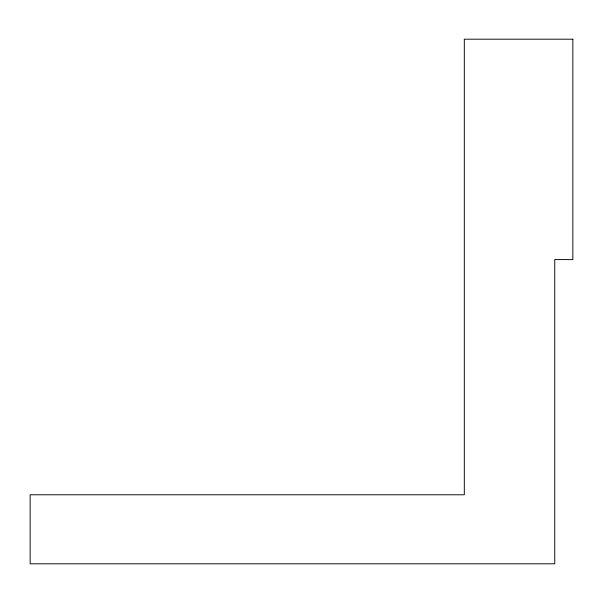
<?xml version="1.0" encoding="UTF-8"?>
<svg xmlns="http://www.w3.org/2000/svg" width="603" height="603" viewBox="0 0 603 603"><rect width="100%" height="100%" fill="white"/><g stroke="black" fill="none" stroke-linecap="round" stroke-linejoin="round"><path stroke-width="0.9" d="M572.85 39.195L464.31 39.195L464.31 494.784L30.15 494.784L30.15 563.805L554.76 563.805L554.76 259.546L572.85 259.614L572.85 39.195"/></g></svg>
